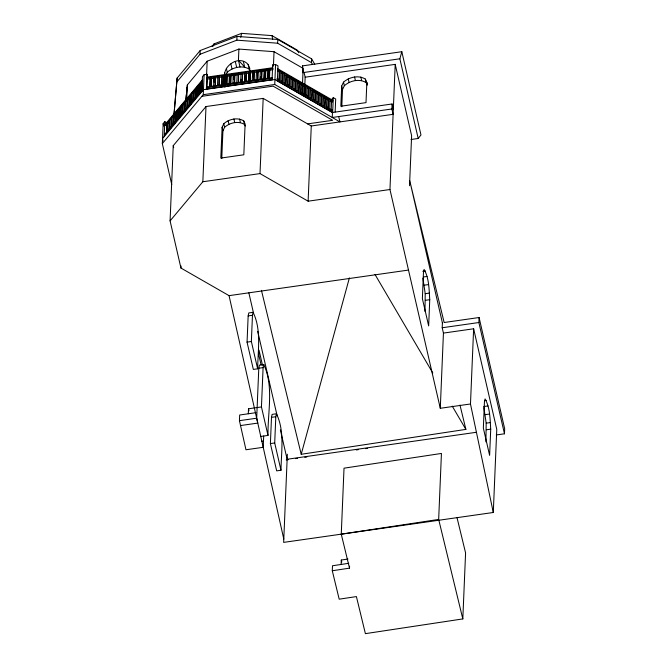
<?xml version="1.0" encoding="UTF-8"?>
<svg xmlns="http://www.w3.org/2000/svg" width="667" height="667" viewBox="0 0 667 667"><rect width="100%" height="100%" fill="white"/><g stroke="black" fill="none" stroke-linecap="round" stroke-linejoin="round"><path stroke-width="1" d="M171.752 184.576L162.323 143.588L163.157 123.603L164.807 121.636L167.225 123.028M164.174 136.627L164.807 121.636M166.525 124.896L166.492 125.73L165.283 125.037L165.316 124.204L202.301 80.023M166.708 131.908L167.084 122.878M166.85 132.016L167.1 126.021M167.534 130.924L167.909 121.894L169.118 122.595L168.292 123.578M168.784 130.615L169.301 120.235M169.743 128.272L170.127 119.251L171.336 119.943M170.994 127.964L171.511 117.592M171.961 125.629L172.336 116.608L173.545 117.3L173.253 124.32M173.353 123.97L173.728 114.949M173.987 114.374L177.139 78.039L200.167 50.542L237.01 36.418L277.805 39.47L311.622 58.863L314.757 64.257M408.487 270.068L229.048 295.648L180.94 268.051L170.085 220.877L173.237 145.673L205.995 106.545L263.173 98.391L311.272 125.988L393.113 114.324L391.879 108.979L392.088 103.985L332.458 112.49L274.937 79.498L203.477 89.686L162.531 138.594L163.073 140.97M174.17 122.986L174.554 113.965L175.763 114.657L175.429 122.678M174.037 114.29L177.139 78.039M175.563 121.327L175.946 112.298M176.388 120.343L176.763 111.314L177.981 112.014L177.639 120.035M177.781 118.676L178.156 109.655M178.606 117.692L178.981 108.671L180.19 109.363L179.898 116.383M179.99 116.033L180.373 107.012M180.815 115.049L181.199 106.028L182.408 106.72L182.066 114.741M182.208 113.39L182.583 104.369M183.033 112.406L183.408 103.385L184.617 104.077M184.284 112.098L184.801 101.718M185.251 109.755L185.626 100.734L186.835 101.426M186.735 99.425L187.344 84.909L207.17 61.222L238.903 49.066L274.029 51.693L303.151 68.393L302.234 90.17M186.543 108.446L187.018 99.075M187.46 107.112L187.836 98.091L189.053 98.783M180.94 268.051L181.024 265.991M188.711 106.803L189.228 96.432M189.678 104.469L190.053 95.448L191.262 96.14L190.929 104.16M191.07 102.81L191.446 93.78M191.888 101.826L192.271 92.796L193.48 93.497L193.18 100.509M193.28 100.158L193.655 91.137M194.105 99.175L194.481 90.153L195.689 90.845L195.356 98.866M195.498 97.515L195.873 88.494M196.323 96.532L196.698 87.51L197.907 88.202L197.615 95.223M197.707 94.872L198.091 85.851M176.98 81.791L200.008 54.285L200.167 50.542M198.533 93.889L198.916 84.867L200.125 85.559L199.825 92.58M199.925 92.229L200.3 83.2M200.75 91.246L201.126 82.216L202.334 82.916L202.043 89.928M201.826 91.654L202.451 76.672L204.102 74.704L206.978 74.287L207.52 76.663L206.978 89.653M162.323 143.588L203.26 94.681L204.102 74.696M206.603 74.704L207.17 61.222M206.353 89.278L206.978 74.287M206.57 87.786L206.612 86.952L272.319 77.58L272.286 78.414L206.57 87.786L206.845 88.969L272.561 79.606M209.755 86.502L210.13 77.48L210.405 78.673L207.262 79.115L207.02 77.097L272.736 67.726L272.97 69.752L269.827 70.193L269.493 78.214M170.085 220.877L202.843 181.749L205.995 106.545M206.845 88.969L206.612 86.952M207.262 79.115L207.295 78.289M210.072 86.693L210.405 78.673M211.189 86.301L211.572 77.28L211.506 86.485M213.623 85.951L213.999 76.93L214.107 82.124M215.057 85.751L215.433 76.73L215.374 85.935M217.484 85.401L217.867 76.38L218.134 77.564L215.708 77.914M218.926 85.201L219.301 76.171L219.235 85.384M221.352 84.851L221.727 75.83M221.669 85.034L221.794 82.024M222.786 84.651L223.17 75.621L223.103 84.834M222.111 127.272L220.819 158.079L243.822 154.794L245.114 123.987L243.713 120.877C237.435 117.05 229.081 119.076 223.787 123.72L222.111 127.272L222.928 130.832L221.761 158.554M224.07 84.817L224.412 76.655M224.496 74.621C225.054 64.199 239.97 55.203 248.132 64.449L249.758 68.251L249.633 71.311M224.929 87.36L225.396 76.138M225.213 84.3L225.596 75.279M225.529 84.484L225.78 78.473M226.655 84.092L227.03 75.071L226.972 84.284M229.081 83.75L229.456 74.729L229.44 82.933M230.524 83.542L230.899 74.521L230.832 83.725M232.95 83.2L233.325 74.179L233.433 79.373M234.384 82.991L234.767 73.97L234.701 83.175M200.008 54.285L236.852 40.17L237.01 36.418M236.81 82.65L237.194 73.628L237.46 74.812L235.034 75.154M238.427 60.305L238.903 49.066M238.252 82.441L238.628 73.42L238.569 82.625M240.679 82.099L241.054 73.07M240.995 82.283L241.12 79.273M242.113 81.891L242.496 72.87L242.429 82.074M244.547 81.541L244.922 72.52M244.856 81.733L245.114 75.713M245.981 81.341L246.356 72.319L246.298 81.524M248.407 80.99L248.791 71.969L248.766 80.173M249.85 80.79L250.225 71.769L250.167 80.974M252.276 80.44L252.651 71.419L252.76 76.613M263.215 447.307L245.965 449.766L239.436 420.669L239.67 415.007L255.97 412.681M253.71 80.24L254.094 71.211L254.027 80.424M256.145 79.89L256.52 70.869L256.795 72.053L254.36 72.403M257.579 79.69L257.954 70.66L257.896 79.873M247.057 342.129L248.157 315.9L248.774 312.94L253.085 312.331C261.531 329.49 257.904 350.358 257.645 368.809L253.335 369.418L247.057 342.129L251.367 341.512L252.468 315.291L253.085 312.331M260.005 79.34L260.388 70.318M260.322 79.523L260.447 76.513M261.447 79.131L261.823 70.11L261.756 79.323M248.299 413.773L248.508 408.779L261.447 406.937L263.098 367.609L263.748 364.515L259.43 365.132L258.788 368.226L256.687 418.309L257.787 423.095L240.529 425.554M263.874 78.789L264.249 69.768L264.524 70.952L262.098 71.302M304.419 94.897L305.161 77.205L395.206 64.365L389.962 189.52L308.121 201.192L260.013 173.595L263.173 98.391M264.19 78.973L264.482 71.953M265.308 78.581L265.691 69.56L265.624 78.764M267.734 78.239L268.117 69.218L268.092 77.422M269.176 78.031L269.551 69.009L269.827 70.193M272.061 79.907L272.695 64.916L275.571 64.507L277.989 65.891L277.355 80.882M273.47 65.166L274.029 51.693M338.719 116.567L339.945 121.903L274.737 84.492L275.571 64.507M312.531 64.441L311.464 62.615L277.647 43.213L277.805 39.47M263.215 447.399L263.69 436.026M278.931 79.965L279.273 71.944L280.098 70.96L279.715 79.982L277.072 78.464M281.307 71.652L280.924 80.674L282.966 81.849L283.35 72.82L282.525 73.804L282.183 81.824M260.814 436.435L268.001 435.409C267.609 412.314 274.004 386.285 263.748 364.515M284.559 73.52L284.175 82.541L286.218 83.709L286.602 74.687L285.776 75.671L285.443 83.692M270.393 443.58L271.494 417.35L272.111 414.39L276.421 413.773C284.867 430.932 281.241 451.809 280.982 470.252L276.672 470.869L270.393 443.58L274.704 442.963L275.805 416.733L276.421 413.773M288.694 85.559L289.028 77.539L289.853 76.555L289.47 85.576L287.427 84.409L287.81 75.379L286.985 76.363L289.028 77.539M291.062 77.247L290.679 86.268L292.721 87.444L293.105 78.423L292.279 79.406L291.946 87.427M294.314 79.115L293.939 88.136L295.981 89.311L296.356 80.282L295.531 81.266L295.198 89.286M297.565 80.982L297.19 90.003L299.233 91.171L299.608 82.149L298.783 83.133L298.449 91.154M300.817 82.841L300.442 91.871L308.988 96.773L309.363 87.752L308.538 88.736L308.204 96.757M301.701 93.021L302.034 85.001L302.86 84.017L302.485 93.038M401.817 51.709L399.867 58.796L302.768 72.636L302.568 65.866L401.817 51.709L420.969 134.951L418.192 138.469L410.98 139.503M287.344 454.269L283.65 542.379L493.288 512.489L496.773 429.373L473.628 328.789L443.438 333.091L440.287 408.287L470.477 403.985L473.628 328.789M303.693 93.73L304.069 84.709M304.952 94.889L305.286 86.868L306.111 85.885L305.736 94.906M306.945 95.598L307.32 86.577M311.464 62.615L311.622 58.863M310.572 88.444L310.197 97.465L312.239 98.641L312.615 89.611L311.789 90.595L311.456 98.616M308.121 201.192L311.272 125.988M314.707 100.484L315.049 92.463L315.866 91.479L315.491 100.5L313.448 99.333L313.823 90.312L313.006 91.296L315.049 92.463M317.075 92.171L316.7 101.201L318.743 102.368L319.118 93.347L318.301 94.33L317.959 102.351M320.335 94.039L319.952 103.06L321.994 104.235L322.369 95.214L321.552 96.198L321.211 104.219M323.587 95.906L323.203 104.927L325.246 106.103L325.629 97.082L324.804 98.066L324.462 106.078M326.838 97.774L326.455 106.795L328.498 107.962L328.881 98.941L328.056 99.925L327.722 107.946M330.09 99.641L329.706 108.663L332.358 110.18L331.499 111.998L277.105 80.79M331.166 110.572L331.624 99.583L333.275 97.615L335.693 98.999L335.151 111.989M331.499 111.998L331.532 111.164M330.148 101.126L331.908 102.143L331.949 101.309M331.908 102.143L332.766 100.325L277.48 68.609M332.458 112.49L332.249 117.484L391.879 108.979M332.65 112.598L333.275 97.615M341.687 86.026L340.837 106.22L366 102.635L366.85 82.441L365.316 79.04C358.454 74.854 349.316 77.064 343.522 82.141L341.687 86.026L342.505 89.586L341.787 106.753M457.045 517.759L465.583 552.935L462.815 618.918L365.399 633.65L356.403 596.581L339.186 599.183L332.291 570.76L332.5 565.758L348.758 563.307M332.291 570.76L349.508 568.151L341.262 534.167L344.022 468.176L441.437 453.443L438.669 519.435L462.815 618.918M341.104 564.457L341.296 560.047L347.991 559.029M349.508 568.151L349.591 566.158M409.53 185.693L411.622 135.734L395.206 64.365M424.971 311.397L425.221 293.688L422.886 278.097M429.748 299.691L428.656 325.913L422.378 298.624L423.47 272.394L424.095 269.435C429.189 278.297 429.039 289.62 429.748 299.691L425.438 300.3M443.438 333.091L442.204 327.755L442.421 322.753M496.223 434.967L504.469 433.792L478.873 322.528L479.081 317.525L444.155 322.511L409.738 180.699L442.413 322.936M485.901 441.879L486.185 423.161L483.858 407.57M490.72 429.156L489.62 455.386L483.342 428.097L484.442 401.868L485.067 398.908C490.162 407.762 490.012 419.093 490.72 429.156L486.41 429.773M504.469 433.792L504.677 428.798L479.081 317.525M185.918 98.683L186.293 94.564M186.568 91.471L186.943 87.344M185.943 100.367L187.344 84.909M240.729 37.335L241.571 33.35L271.994 35.626L297.207 50.092L298.741 52.718M459.988 405.102L465.883 429.39L301.209 454.285L349.4 277.881M225.771 75.354L227.247 72.228C233.05 67.184 242.329 64.999 249.2 69.093L249.975 70.81M222.928 130.832L224.604 127.28C229.898 122.636 238.252 120.61 244.531 124.437L245.231 125.996M342.505 89.586L344.339 85.701C350.133 80.624 359.271 78.414 366.133 82.6L367.284 85.151M212.74 46.598L214.09 43.88L241.571 33.35M212.106 46.248L214.09 43.88M165.283 125.037L202.326 80.782M174.937 115.641L175.763 114.657M181.582 107.704L182.408 106.72M188.227 99.767L189.978 97.674M195.689 90.845L196.623 89.745M202.551 89.086L164.907 134.059L164.866 134.892L202.518 89.92M341.262 534.167L438.669 519.435M206.987 77.931L272.703 68.559M211.839 78.464L214.274 78.114M219.576 77.364L222.003 77.013M223.437 76.813L225.871 76.463M227.305 76.263L229.731 75.913M231.174 75.704L233.6 75.363M238.903 74.604L241.329 74.262M242.771 74.054L245.198 73.712M246.632 73.503L249.058 73.153M250.5 72.953L252.926 72.603M258.229 71.853L260.655 71.502M265.958 70.744L268.392 70.402M203.26 94.681L274.737 84.492M201.901 96.315L273.137 86.151L332.675 120.31L307.612 123.887M202.843 181.749L260.013 173.595M422.803 271.294L425.388 270.927M423.562 276.963L427.013 276.471M424.212 285.184L428.531 284.576M248.157 315.9L252.468 315.291M425.221 293.688L429.531 293.071M442.204 327.755L478.873 322.528M258.788 368.226L263.098 367.609M239.436 420.669L256.687 418.209L283.792 539.061M271.494 417.35L275.805 416.733M484.634 400.65L486.36 400.4M483.667 406.553L487.986 405.936M261.564 441.296L263.482 441.02M485.184 414.657L489.503 414.049M486.185 423.161L490.503 422.545M476.221 432.308L287.135 459.263L280.365 429.84M286.226 459.947L288.286 459.655M295.498 458.621L297.557 458.329M304.769 457.304L306.828 457.003M356.295 449.95L358.354 449.658M365.566 448.633L367.625 448.341M236.852 40.17L277.647 43.213M277.447 69.435L332.733 101.159M277.505 70.927L279.273 71.944M281.157 73.028L282.525 73.804M284.417 74.887L285.776 75.671M290.237 78.231L292.279 79.406M293.488 80.098L295.531 81.266M297.424 82.358L298.783 83.133M300.675 84.217L302.034 85.001M303.927 86.085L305.286 86.868M307.179 87.952L308.538 88.736M310.43 89.82L311.789 90.595M316.258 93.155L318.301 94.33M319.51 95.022L321.552 96.198M323.437 97.282L324.804 98.066M326.697 99.15L328.056 99.925M277.03 79.29L332.324 111.014M374.996 274.445L432.783 372.961M452.226 406.103L465.883 429.39M341.296 560.047L341.771 562.006M261.431 290.353L301.209 454.285M399.867 58.796L418.192 138.469M392.088 103.985L393.322 109.33M366.85 82.441L367.259 84.217M365.316 79.04L366.133 82.6M389.962 189.52L440.287 408.287M360.822 77.03L361.639 80.59M354.569 76.947L355.394 80.507M348.241 78.823L349.058 82.383M343.522 82.141L344.339 85.701M304.069 72.453L305.161 77.205M272.695 64.916L273.053 66.5M248.132 64.449L249.2 69.093M243.372 61.397L244.672 67.067L238.503 60.313L239.978 67.025M235.309 61.497L236.685 67.492M230.857 63.915L231.999 68.876M243.713 120.877L244.531 124.437M239.603 119.043L240.42 122.603M226.346 68.292L227.247 72.228M224.579 72.578L225.196 75.246M233.892 118.968L234.709 122.528M228.097 120.677L228.923 124.237M223.787 123.72L224.604 127.28M248.858 292.863L253.527 313.156M257.72 331.424L277.097 415.641M262.498 365.241L259.038 350.192L258.829 355.044L261.139 365.074M251.367 341.512L257.645 368.809M274.704 442.963L280.982 470.252M261.447 406.937L268.001 435.409M229.048 295.648L256.687 418.309M248.508 408.779L248.966 410.739M173.237 145.673L173.703 147.682M163.157 123.603L163.707 125.98M470.477 403.985L493.288 512.489M271.994 35.626L272.67 39.411M302.568 65.866L302.768 72.636"/></g></svg>
